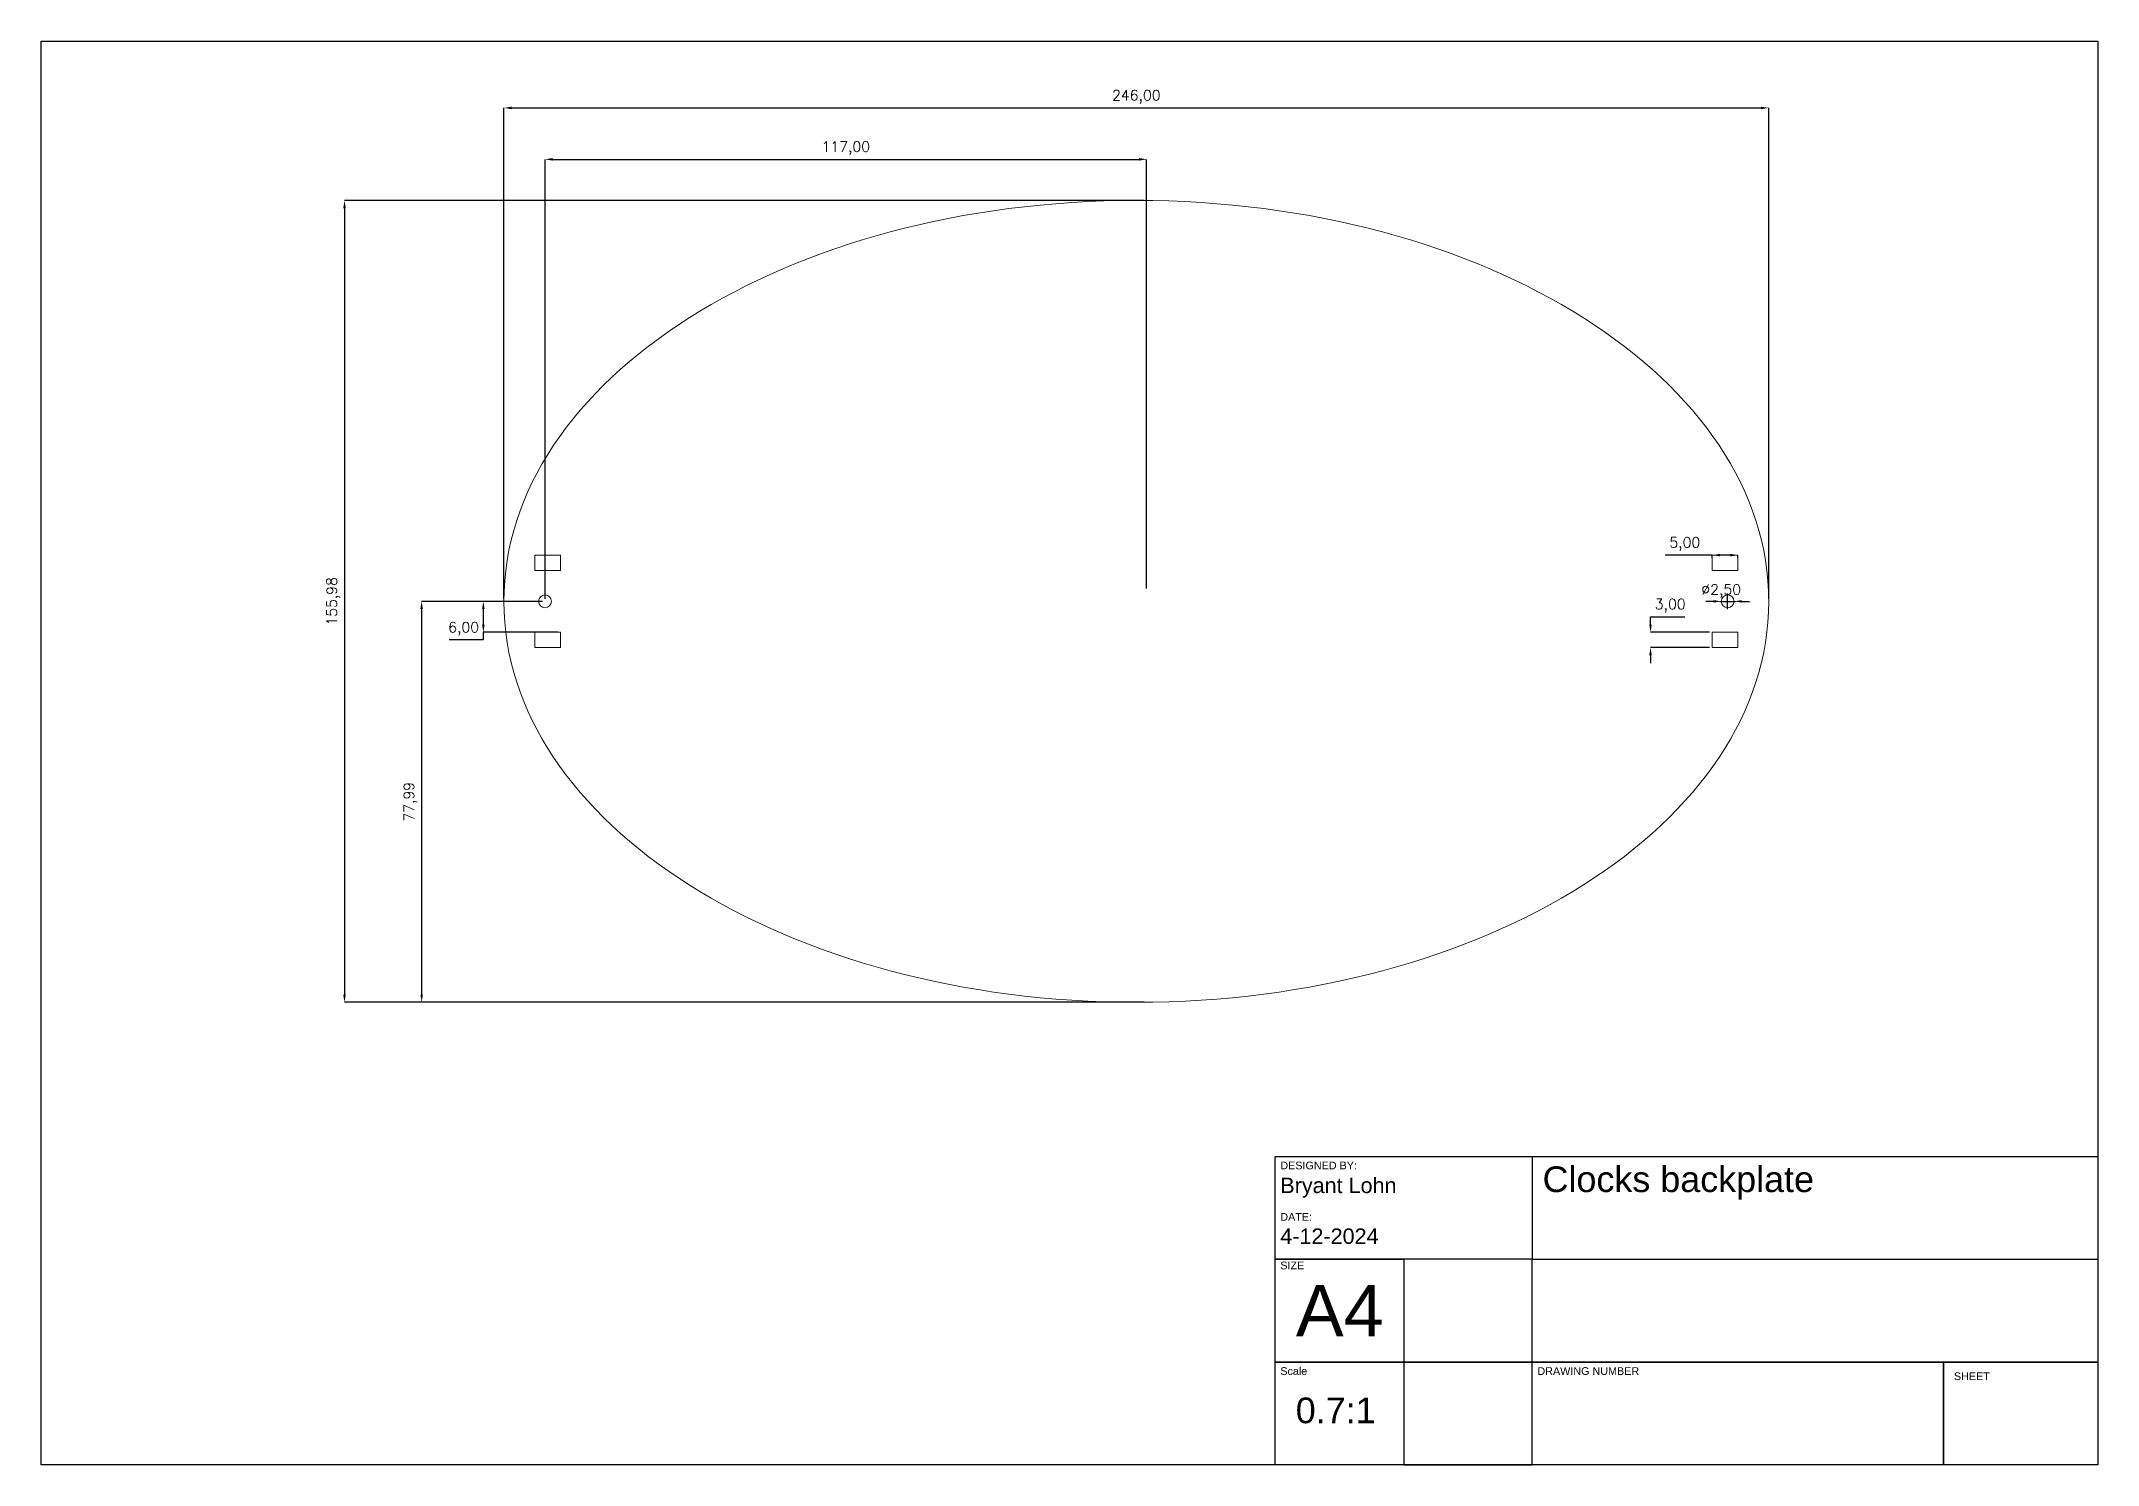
# Paper-space layout 'A3_Backplate' of a CAD drawing. Header units: millimetres. Extents: x 10 to 410, y 10 to 287.
import ezdxf

# ---------------------------------------------------------------- set-up
doc = ezdxf.new("R2010")
doc.units = ezdxf.units.MM
doc.layers.add('DIMENSION', color=3, linetype='Continuous', lineweight=25)
doc.layers.add('Inner frame', color=7, linetype='Continuous')
doc.styles.get("Standard").update_dxf_attribs({"font": 'txt.shx'})
doc.dimstyles.get("Standard").update_dxf_attribs({"dimscale": 100, "dimtxt": 2, "dimasz": 1.5, "dimexe": 0, "dimexo": 0.5, "dimgap": 1, "dimtad": 1, "dimtoh": 1, "dimzin": 0, "dimtxsty": 'Standard', "dimcen": 1.5, "dimadec": 0, "dimazin": 0, "dimtfac": 1, "dimtdec": 4, "dimtofl": 0, "dimtmove": 0, "dimatfit": 3, "dimfxl": 1, "dimtolj": 1, "dimtzin": 0, "dimarcsym": 0})

# ---------------------------------------------------------------- blocks, each defined once
blk = doc.blocks.new('*D424')
at = {"layer": 'Defpoints', "color": 0}
for p in [(346, 274), (100, 178), (346, 178)]:
    blk.add_point(p, dxfattribs=at)
at = {"layer": 'DIMENSION', "color": 0, "lineweight": -2}
for p, q in [((100, 178.5), (100, 274)), ((101.5, 274), (344.5, 274)), ((346, 178.5), (346, 274))]:
    blk.add_line(p, q, dxfattribs=at)
at = {"layer": 'DIMENSION', "color": 0}
for points in [[(101.5, 274.25), (101.5, 273.75), (100, 274)], [(344.5, 273.75), (344.5, 274.25), (346, 274)]]:
    blk.add_solid(points, dxfattribs=at)
at = {"layer": 'DIMENSION', "color": 0, "insert": (223, 276.17), "char_height": 2, "attachment_point": 5}
blk.add_mtext('\\A1;246,00', dxfattribs=at)
blk = doc.blocks.new('*D425')
at = {"layer": 'Defpoints', "color": 0}
for p in [(225, 255.99), (69, 100.01), (225, 100.01)]:
    blk.add_point(p, dxfattribs=at)
at = {"layer": 'DIMENSION', "color": 0, "lineweight": -2}
for p, q in [((224.5, 255.99), (69, 255.99)), ((69, 254.49), (69, 101.51)), ((224.5, 100.01), (69, 100.01))]:
    blk.add_line(p, q, dxfattribs=at)
at = {"layer": 'DIMENSION', "color": 0}
for points in [[(69.25, 254.49), (68.75, 254.49), (69, 255.99)], [(68.75, 101.51), (69.25, 101.51), (69, 100.01)]]:
    blk.add_solid(points, dxfattribs=at)
at = {"layer": 'DIMENSION', "color": 0, "insert": (66.83, 178), "char_height": 2, "attachment_point": 5, "rotation": 90}
blk.add_mtext('\\A1;155,98', dxfattribs=at)
blk = doc.blocks.new('*D434')
at = {"layer": 'Defpoints', "color": 0}
for p in [(225, 264), (225, 180), (108, 178)]:
    blk.add_point(p, dxfattribs=at)
at = {"layer": 'DIMENSION', "color": 0, "lineweight": -2}
for p, q in [((108, 178.5), (108, 264)), ((109.5, 264), (223.5, 264)), ((225, 180.5), (225, 264))]:
    blk.add_line(p, q, dxfattribs=at)
at = {"layer": 'DIMENSION', "color": 0}
for points in [[(109.5, 264.25), (109.5, 263.75), (108, 264)], [(223.5, 263.75), (223.5, 264.25), (225, 264)]]:
    blk.add_solid(points, dxfattribs=at)
at = {"layer": 'DIMENSION', "color": 0, "insert": (166.5, 266.17), "char_height": 2, "attachment_point": 5}
blk.add_mtext('\\A1;117,00', dxfattribs=at)
blk = doc.blocks.new('*D435')
at = {"layer": 'Defpoints', "color": 0}
for p in [(108, 178), (84, 100.01), (108, 100.01)]:
    blk.add_point(p, dxfattribs=at)
at = {"layer": 'DIMENSION', "color": 0, "lineweight": -2}
for p, q in [((107.5, 178), (84, 178)), ((84, 176.5), (84, 101.51)), ((107.5, 100.01), (84, 100.01))]:
    blk.add_line(p, q, dxfattribs=at)
at = {"layer": 'DIMENSION', "color": 0}
for points in [[(84.25, 176.5), (83.75, 176.5), (84, 178)], [(83.75, 101.51), (84.25, 101.51), (84, 100.01)]]:
    blk.add_solid(points, dxfattribs=at)
at = {"layer": 'DIMENSION', "color": 0, "insert": (81.83, 139.01), "char_height": 2, "attachment_point": 5, "rotation": 90}
blk.add_mtext('\\A1;77,99', dxfattribs=at)
blk = doc.blocks.new('*D436')
at = {"layer": 'Defpoints', "color": 0}
for p in [(108, 178), (96, 172), (111, 172)]:
    blk.add_point(p, dxfattribs=at)
at = {"layer": 'DIMENSION', "color": 0, "lineweight": -2}
for p, q in [((107.5, 178), (96, 178)), ((96, 176.5), (96, 173.5)), ((96, 170.5), (89.33, 170.5)), ((110.5, 172), (96, 172)), ((96, 172), (96, 170.5))]:
    blk.add_line(p, q, dxfattribs=at)
at = {"layer": 'DIMENSION', "color": 0}
for points in [[(96.25, 176.5), (95.75, 176.5), (96, 178)], [(95.75, 173.5), (96.25, 173.5), (96, 172)]]:
    blk.add_solid(points, dxfattribs=at)
at = {"layer": 'DIMENSION', "color": 0, "insert": (92.17, 172.67), "char_height": 2, "attachment_point": 5}
blk.add_mtext('\\A1;6,00', dxfattribs=at)
blk = doc.blocks.new('*D437')
at = {"layer": 'Defpoints', "color": 0}
for p in [(336.75, 178), (339.25, 178)]:
    blk.add_point(p, dxfattribs=at)
at = {"layer": 'DIMENSION', "color": 0, "lineweight": -2}
for p, q in [((335.25, 178), (333.75, 178)), ((340.75, 178), (342.25, 178))]:
    blk.add_line(p, q, dxfattribs=at)
at = {"layer": 'DIMENSION', "color": 0}
for p, q in [((336.5, 178), (339.5, 178)), ((338, 176.5), (338, 179.5))]:
    blk.add_line(p, q, dxfattribs=at)
for points in [[(335.25, 177.75), (335.25, 178.25), (336.75, 178)], [(340.75, 178.25), (340.75, 177.75), (339.25, 178)]]:
    blk.add_solid(points, dxfattribs=at)
at = {"layer": 'DIMENSION', "color": 0, "insert": (336.75, 180), "char_height": 2, "attachment_point": 5}
blk.add_mtext('\\A1;{\\Q0;%%c}2,50', dxfattribs=at)
blk = doc.blocks.new('*D443')
at = {"layer": 'Defpoints', "color": 0}
for p in [(335, 187), (335, 187), (340, 187)]:
    blk.add_point(p, dxfattribs=at)
at = {"layer": 'DIMENSION', "color": 0, "lineweight": -2}
for p, q in [((335, 187), (325.83, 187)), ((335, 186.5), (335, 187)), ((338.5, 187), (336.5, 187)), ((340, 186.5), (340, 187))]:
    blk.add_line(p, q, dxfattribs=at)
at = {"layer": 'DIMENSION', "color": 0}
for points in [[(336.5, 187.25), (336.5, 186.75), (335, 187)], [(338.5, 186.75), (338.5, 187.25), (340, 187)]]:
    blk.add_solid(points, dxfattribs=at)
at = {"layer": 'DIMENSION', "color": 0, "insert": (329.67, 189.17), "char_height": 2, "attachment_point": 5}
blk.add_mtext('\\A1;5,00', dxfattribs=at)
blk = doc.blocks.new('*D445')
at = {"layer": 'Defpoints', "color": 0}
for p in [(323, 172), (335, 172), (335, 169)]:
    blk.add_point(p, dxfattribs=at)
at = {"layer": 'DIMENSION', "color": 0, "lineweight": -2}
for p, q in [((323, 175), (329.67, 175)), ((323, 173.5), (323, 175)), ((334.5, 172), (323, 172)), ((334.5, 169), (323, 169)), ((323, 167.5), (323, 166))]:
    blk.add_line(p, q, dxfattribs=at)
at = {"layer": 'DIMENSION', "color": 0}
for points in [[(322.75, 173.5), (323.25, 173.5), (323, 172)], [(323.25, 167.5), (322.75, 167.5), (323, 169)]]:
    blk.add_solid(points, dxfattribs=at)
at = {"layer": 'DIMENSION', "color": 0, "insert": (326.83, 177.17), "char_height": 2, "attachment_point": 5}
blk.add_mtext('\\A1;3,00', dxfattribs=at)

psp = doc.layouts.new('A3_Backplate')

# ---------------------------------------------------------------- linework, layer by layer
for points in [[(10, 287), (410, 287), (410, 10), (10, 10)], [(410, 10), (250, 10), (250, 70), (410, 70)], [(250, 70), (300, 70), (300, 50), (250, 50)], [(250, 50), (275, 50), (275, 30), (250, 30)], [(275, 30), (300, 30), (300, 50), (275, 50)], [(300, 50), (410, 50), (410, 30), (300, 30)], [(250, 30), (275, 30), (275, 10), (250, 10)], [(275, 10), (300, 10), (300, 30), (275, 30)], [(300, 30), (380, 30), (380, 10), (300, 10)], [(410, 10), (380, 10), (380, 30), (410, 30)]]:
    psp.add_lwpolyline(points, close=True)
at = {"layer": 'Inner frame', "color": 1, "lineweight": 0}
for p, q in [((106, 184), (106, 187)), ((106, 187), (111, 187)), ((111, 187), (111, 184)), ((340, 187), (335, 187)), ((335, 187), (335, 184)), ((340, 184), (340, 187)), ((111, 184), (106, 184)), ((335, 184), (340, 184)), ((111, 172), (106, 172)), ((106, 169), (106, 172)), ((106, 169), (111, 169)), ((111, 172), (111, 172)), ((111, 169), (111, 172)), ((335, 172), (340, 172)), ((335, 169), (335, 172)), ((340, 169), (335, 169)), ((340, 172), (340, 169))]:
    psp.add_line(p, q, dxfattribs=at)
for centre in [(108, 178), (338, 178)]:
    psp.add_circle(centre, 1.25, dxfattribs=at)
at = {"layer": 'Inner frame', "color": 5, "lineweight": 0}
psp.add_ellipse((223, 178), major_axis=(-123, 0), ratio=0.6341463, dxfattribs=at)

# ---------------------------------------------------------------- texts
at = {"attachment_point": 1}
for s, insert, char_height, width in [('\\pxql;{\\H0.6x;\\fArial|b0|i0|c0|p34;DESIGNED BY:}', (251, 69), 2.5, 47), ('{\\H1.6667x;\\fArial|b0|i0|c0|p34;Clocks backplate}', (302, 68.08), 3, 107), ('{\\H1.2x;\\fArial|b0|i0|c0|p34;Bryant Lohn}', (251, 65.879), 2.5, 47), ('{\\H1.2x;\\fArial|b0|i0|c0|p34;4-12-2024}', (251, 56), 2.5, 38), ('{\\fArial|b0|i0|c0|p34;DATE:\\P}', (251, 59), 1.5, 11), ('{\\fArial|b0|i0|c0|p34;SIZE}', (251, 49.551), 1.5, 12), ('{\\fArial|b0|i0|c0|p34;A4}', (254.017, 45), 10, 16), ('{\\fArial|b0|i0|c0|p34;Scale}', (251, 29), 1.5, 21), ('{\\fArial|b0|i0|c0|p34;DRAWING NUMBER}', (301, 29), 1.5, 77), ('{\\fArial|b0|i0|c0|p34;SHEET}', (382, 28), 1.5, 25), ('{\\H2x;\\fArial|b0|i0|c0|p34;0.7:1}', (254, 23.105), 2.5, 23)]:
    psp.add_mtext(s, dxfattribs=dict(at, insert=insert, char_height=char_height, width=width))

# ---------------------------------------------------------------- dimensions: what is measured, and where the dimension line sits
at = {"layer": 'DIMENSION'}
for base, p1, p2, picture, middle in [((346, 274), (100, 178), (346, 178), '*D424', (223, 276.167)), ((225, 264), (108, 178), (225, 180), '*D434', (166.5, 266.167))]:
    dim = psp.add_linear_dim(base=base, p1=p1, p2=p2, dimstyle='Standard', override={"dimscale": 1, "dimlfac": 1, "dimtxsty": 'Standard', "dimsah": 1, "dimtolj": 1}, dxfattribs=at)
    dim.commit()
    dim.dimension.update_dxf_attribs({"geometry": picture, "text_midpoint": middle})
for base, p1, p2, angle, picture, middle in [((69, 100.01), (225, 255.99), (225, 100.01), 90, '*D425', (66.833, 178)), ((335, 187), (340, 187), (335, 187), 180, '*D443', (329.667, 189.167)), ((84, 100.01), (108, 178), (108, 100.01), 90, '*D435', (81.833, 139.005)), ((96, 172), (108, 178), (111, 172), 90, '*D436', (92.167, 172.667)), ((323, 172), (335, 169), (335, 172), 90, '*D445', (326.833, 177.167))]:
    dim = psp.add_linear_dim(base=base, p1=p1, p2=p2, angle=angle, dimstyle='Standard', override={"dimscale": 1, "dimlfac": 1, "dimtxsty": 'Standard', "dimsah": 1, "dimtolj": 1}, dxfattribs=at)
    dim.commit()
    dim.dimension.update_dxf_attribs({"geometry": picture, "text_midpoint": middle})
dim = psp.add_diameter_dim_2p(p1=(339.25, 178), p2=(336.75, 178), text='{\\Q0;%%c}2,50', dimstyle='Standard', override={"dimscale": 1, "dimlfac": 1, "dimtxsty": 'Standard', "dimsah": 1, "dimse1": 1, "dimse2": 1, "dimtmove": 2, "dimtolj": 1}, dxfattribs=at)
dim.commit()
dim.dimension.update_dxf_attribs({"geometry": '*D437', "text_midpoint": (336.75, 180), "dimtype": 163})

doc.saveas('drawing.dxf')
